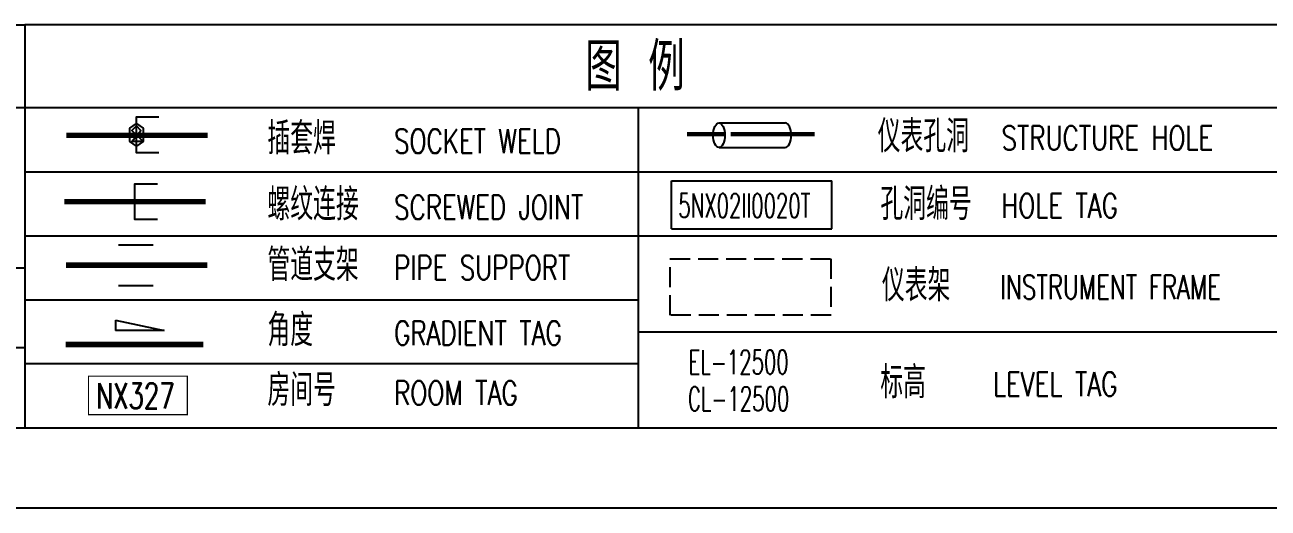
# Model space of a CAD drawing. Header units: inches. Extents: x 0 to 594, y 0 to 840.
# Drawn here: x 245.3 to 400.4, y 0.1 to 60.4 of the extents above; entities that cross this region are included whole.
import ezdxf
from ezdxf.enums import TextEntityAlignment as Align

# ---------------------------------------------------------------- set-up
doc = ezdxf.new("R2010")
doc.units = ezdxf.units.IN
doc.header["$MEASUREMENT"] = 0
doc.linetypes.add('DASH', pattern=[0.35, 0.25, -0.1])
doc.linetypes.add('GT110', pattern=[3, 2, -1])
doc.layers.add('GT_1', color=7, linetype='Continuous')
doc.layers.add('图框', color=4, linetype='Continuous')
doc.styles.add('OCHINESE', font='romant.shx', dxfattribs={"width": 0.7, "bigfont": 'OCHINESE.shx'})
doc.styles.add('ROMANS', font='romans.shx', dxfattribs={"width": 0.8, "bigfont": 'ochinese.shx'})

# ---------------------------------------------------------------- blocks, each defined once
blk = doc.blocks.new('房间号')
at = {"color": 7, "const_width": 0.2}
blk.add_lwpolyline([(0, 6.02), (15.42, 6.02), (15.42, 0), (0, 0)], close=True, dxfattribs=at)
at = {"color": 7, "style": 'ROMANS', "width": 0.7, "flags": 8}
blk.add_attdef('KX201', (1.2, 0.95), '', height=4, dxfattribs=at)
blk = doc.blocks.new('标高')
at = {"color": 7, "style": 'ROMANS', "width": 0.6, "flags": 8}
blk.add_attdef('EL:-12500', text='', height=4, dxfattribs=at).set_placement((10.03, 1.21), align=Align.CENTER)
blk = doc.blocks.new('孔洞编号')
at = {"color": 4}
for p, q in [((0, 6), (20, 6)), ((0, 0), (0, 6)), ((20, 0), (20, 6)), ((0, 0), (20, 0))]:
    blk.add_line(p, q, dxfattribs=at)
at = {"color": 7, "style": 'ROMANS', "width": 0.6}
blk.add_attdef('5KX02II0020T', (0.84, 1.4), '', height=3, dxfattribs=at)
blk = doc.blocks.new('2016-A1-ISO')
at = {"color": 7}
for p, q in [((25, 60.34), (245, 60.34)), ((245, 60.34), (245, 10)), ((404.08, 60.34), (245, 60.34)), ((245, 50), (404.08, 50)), ((321.54, 50), (321.54, 10)), ((321.54, 50), (321.54, 10)), ((245, 42), (404.08, 42)), ((245, 34), (404.08, 34)), ((245, 26), (321.54, 26)), ((321.54, 22), (404.08, 22)), ((245, 20), (25, 20)), ((321.54, 18), (245, 18))]:
    blk.add_line(p, q, dxfattribs=at)
at = {"color": 1}
for p, q in [((331.63, 48.09), (339.9, 48.09)), ((331.63, 45.03), (339.9, 45.03))]:
    blk.add_line(p, q, dxfattribs=at)
at = {"color": 7}
blk.add_lwpolyline([(25, 50), (245, 50), (245, 10), (25, 10)], close=True, dxfattribs=at)
at = {"color": 4, "linetype": 'DASH', "ltscale": 10}
blk.add_lwpolyline([(325.53, 31.13), (345.6, 31.13), (345.6, 24.09), (325.53, 24.09)], close=True, dxfattribs=at)
at = {"color": 1}
blk.add_ellipse((331.63, 46.56), major_axis=(0, 1.53), ratio=0.482122, dxfattribs=at)
blk.add_ellipse((339.9, 46.56), major_axis=(0, 1.53), ratio=0.482122, start_param=3.141593, end_param=6.283185, dxfattribs=at)
at = {"layer": 'GT_1'}
for p, q in [((256.29, 23.45), (256.29, 22.16)), ((256.29, 23.45), (262.39, 22.16)), ((262.39, 22.16), (256.29, 22.16)), ((594, 0), (0, 0))]:
    blk.add_line(p, q, dxfattribs=at)
at = {"layer": 'GT_1', "color": 1}
blk.add_line((584, 10), (25, 10), dxfattribs=at)
at = {"layer": 'GT_1', "flags": 128}
for points in [[(261.72, 44.36), (258.92, 44.36), (258.92, 48.84), (261.72, 48.84)], [(258.92, 46.6), (259.76, 45.76), (258.92, 45.2), (258.08, 45.76), (258.08, 47.44), (258.92, 48), (259.76, 47.44), (259.76, 45.76), (258.36, 45.76), (259.48, 47.16), (258.92, 47.72), (258.36, 47.16), (258.92, 46.6)], [(261.54, 36.02), (258.74, 36.02), (258.74, 40.5), (261.54, 40.5)], [(261.02, 32.84), (256.68, 32.84)], [(256.68, 27.8), (261.02, 27.8)]]:
    blk.add_lwpolyline(points, dxfattribs=at)
for points, const_width in [([(267.8, 46.54), (250.16, 46.54)], 0.7), ([(332.36, 46.69), (327.65, 46.69)], 0.56), ([(343.58, 46.69), (340.64, 46.69)], 0.56), ([(267.56, 38.26), (249.92, 38.26)], 0.7), ([(267.77, 30.32), (250.13, 30.32)], 0.7), ([(267.28, 20.43), (250.11, 20.43)], 0.7)]:
    blk.add_lwpolyline(points, dxfattribs=dict(at, const_width=const_width))
at = {"layer": 'GT_1', "linetype": 'GT110', "const_width": 0.56, "flags": 128}
blk.add_lwpolyline([(340.64, 46.69), (333.07, 46.69)], dxfattribs=at)
at = {"layer": '图框', "color": 7}
blk.add_line((186.87, 30), (245, 30), dxfattribs=at)
at = {"color": 6}
blk.add_blockref('孔洞编号', (325.7, 34.87), dxfattribs=at).add_auto_attribs({'5KX02II0020T': '5NX02II0020T'})
at = {"color": 7}
ref = blk.add_blockref('标高', (326.05, 15.76), dxfattribs=dict(at, xscale=0.7999999999999545, yscale=0.7999999999999545, zscale=0.7999999999999545))
ref.add_attrib('EL:-12500', 'EL-12500', dxfattribs={"color": 7, "height": 3, "style": 'ROMANS', "width": 0.6}).set_placement((334.07, 16.73), align=Align.CENTER)
at = {"color": 6}
ref = blk.add_blockref('房间号', (252.94, 11.66), dxfattribs=dict(at, xscale=0.7999999999999545, yscale=0.7999999999999545, zscale=0.7999999999999545))
ref.add_attrib('KX201', 'NX327', (253.9, 12.42), dxfattribs={"color": 7, "height": 3.2, "style": 'ROMANS', "width": 0.7})
at = {"color": 7}
ref = blk.add_blockref('标高', (326.05, 11.17), dxfattribs=dict(at, xscale=0.7999999999999545, yscale=0.7999999999999545, zscale=0.7999999999999545))
ref.add_attrib('EL:-12500', 'CL-12500', dxfattribs={"color": 7, "height": 3, "style": 'ROMANS', "width": 0.6}).set_placement((334.07, 12.14), align=Align.CENTER)
for s, height, style, width, p in [('图 例', 6, 'OCHINESE', 0.8, (314.94, 52.11)), ('插套焊', 4, 'OCHINESE', 0.75, (275.27, 44.17)), ('仪表孔洞', 4, 'OCHINESE', 0.75, (351.43, 44.43)), ('SOCKET WELD', 3, 'ROMANS', 0.75, (291.08, 44.31)), ('STRUCTURE HOLE', 3, 'ROMANS', 0.75, (366.89, 44.72)), ('孔洞编号', 4, 'OCHINESE', 0.75, (351.77, 35.97)), ('螺纹连接', 4, 'OCHINESE', 0.75, (275.27, 35.92)), ('SCREWED JOINT', 3, 'ROMANS', 0.75, (291.08, 36.06)), ('HOLE TAG', 3, 'ROMANS', 0.75, (366.86, 36.26)), ('管道支架', 4, 'OCHINESE', 0.75, (275.27, 28.37)), ('PIPE SUPPORT', 3, 'ROMANS', 0.75, (291.08, 28.52)), ('仪表架', 4, 'OCHINESE', 0.75, (351.96, 25.82)), ('INSTRUMENT FRAME', 3, 'ROMANS', 0.7, (366.73, 26.1)), ('角度', 4, 'OCHINESE', 0.75, (275.27, 20.22)), ('GRADIENT TAG', 3, 'ROMANS', 0.75, (291.08, 20.36)), ('房间号', 4, 'OCHINESE', 0.75, (275.27, 12.74)), ('标高', 4, 'OCHINESE', 0.75, (351.76, 13.7)), ('ROOM TAG', 3, 'ROMANS', 0.75, (291.08, 12.88)), ('LEVEL TAG', 3, 'ROMANS', 0.75, (365.83, 13.99))]:
    blk.add_text(s, height=height, dxfattribs=dict(at, style=style, width=width)).set_placement(p)

msp = doc.modelspace()

# ---------------------------------------------------------------- block references
at = {"layer": 'GT_1', "color": 3}
msp.add_blockref('2016-A1-ISO', (0.26, 0.11), dxfattribs=at)

doc.saveas('drawing.dxf')
